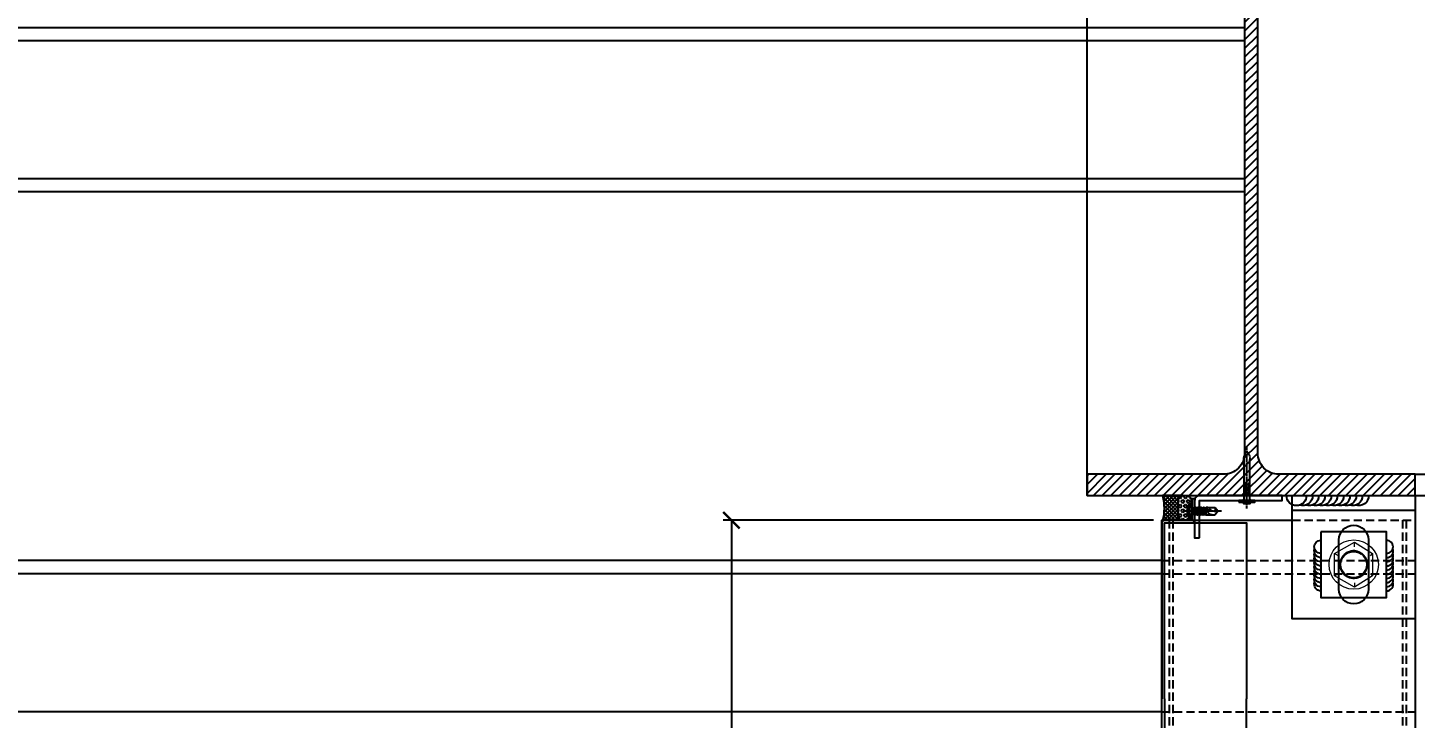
# Model space of a CAD drawing. Extents: x -3378 to 102197, y -3799 to 48702.
# Drawn here: x 85166 to 86012, y 24107 to 24528 of the extents above; entities that cross this region are included whole.
import ezdxf

# ---------------------------------------------------------------- set-up
doc = ezdxf.new("R2010")
doc.units = 0
doc.linetypes.add('CENTER', pattern=[2, 1.25, -0.25, 0.25, -0.25])
doc.linetypes.add('HIDDEN', pattern=[0.375, 0.25, -0.125])
for name, color, linetype in [('24WELD', 55, 'Continuous'), ('ARR', 6, 'Continuous'), ('BCM-BKP', 6, 'Continuous'), ('BCM-draft', 252, 'Continuous'), ('BCM-GAK', 9, 'Continuous'), ('BCM-SIL', 8, 'Continuous'), ('BOLT', 3, 'Continuous'), ('CL', 14, 'CENTER'), ('DIM', 173, 'Continuous'), ('HIDDEN', 9, 'HIDDEN'), ('泡棉', 8, 'Continuous'), ('矽利康', 9, 'Continuous'), ('視覺模型鋁擠型暫替', 4, 'Continuous'), ('金屬面材 METAL PANEL', 2, 'Continuous'), ('鐵件 STEEL', 20, 'Continuous'), ('隱藏線 HIDDEN', 8, 'HIDDEN')]:
    doc.layers.add(name, color=color, linetype=linetype)
doc.styles.add('GM_ANNO_TEXT', font='simplex.shx', dxfattribs={"width": 0.8})
doc.dimstyles.new('GM_DIM', dxfattribs={"dimscale": 0, "dimtxt": 20, "dimasz": 10, "dimexe": 5, "dimexo": 5, "dimgap": 5, "dimtad": 1, "dimdec": 0, "dimdsep": 46, "dimtxsty": 'GM_ANNO_TEXT', "dimblk": 'ARCHTICK', "dimcen": 0, "dimclrd": 4, "dimclre": 4, "dimclrt": 10, "dimadec": 0, "dimazin": 2, "dimtfac": 1, "dimtdec": 0, "dimtix": 1, "dimtofl": 0, "dimtmove": 2, "dimatfit": 3, "dimfxl": 1.5, "dimarcsym": 1})

# ---------------------------------------------------------------- blocks, each defined once
blk = doc.blocks.new('*u166')
at = {"layer": '泡棉'}
h = blk.add_hatch(dxfattribs=at)
h.set_pattern_fill('HEX', color=256, scale=0.3)
h.set_pattern_definition([(0, (-4141.5022, 978.2385), (0, 1.6497784), [0.9525, -1.905]), (120, (-4141.5022, 978.2385), (-1.42875, -0.8248892), [0.9525, -1.905]), (60, (-4140.5497, 978.2385), (-1.42875, 0.8248892), [0.9525, -1.905])])
edge = h.paths.add_edge_path()
edge.add_line((-12, 9.53), (-3, 9.53))
edge.add_arc((-3, 12.53), 3, 270, 360)
edge.add_line((0, 12.53), (0, 14.53))
edge.add_arc((-3, 14.53), 3, 0, 90)
edge.add_line((-3, 17.53), (-12, 17.53))
edge.add_arc((-12, 14.53), 3, 90, 180)
edge.add_line((-15, 14.53), (-15, 12.53))
edge.add_arc((-12, 12.53), 3, 180, 270)
at = {"layer": '矽利康'}
h = blk.add_hatch(dxfattribs=at)
h.set_pattern_fill('ANSI37', color=256, scale=0.5, style=0)
h.set_pattern_definition([(45, (-4141.5022, 978.2385), (-1.122532, 1.122532), []), (135, (-4141.5022, 978.2385), (-1.122532, -1.122532), [])])
edge = h.paths.add_edge_path()
edge.add_arc((-7.73, -32.06), 32.98, 76.43716, 103.56284)
edge.add_arc((-16.6, 1.13), 1.6, 315, 360)
edge.add_line((-15, 1.13), (-15, 12.53))
edge.add_arc((-12, 12.53), 3, 180, 270)
edge.add_line((-12, 9.53), (-3, 9.53))
edge.add_arc((-3, 12.53), 3, 270, 360)
edge.add_line((0, 12.53), (0, 0))
at = {"layer": '泡棉'}
blk.add_lwpolyline([(-12, 9.53), (-3, 9.53, 0.414214), (0, 12.53), (0, 14.53, 0.414214), (-3, 17.53), (-12, 17.53, 0.414214), (-15, 14.53), (-15, 12.53, 0.414214)], format="xyb", close=True, dxfattribs=at)
at = {"layer": '矽利康'}
blk.add_lwpolyline([(0, 0, 0.118914), (-15.47, 0, 0.198912), (-15, 1.13), (-15, 12.53, 0.414214), (-12, 9.53), (-3, 9.53, 0.414214), (0, 12.53)], format="xyb", close=True, dxfattribs=at)
blk = doc.blocks.new('M5x16圓頭自攻')
at = {"layer": 'ARR', "color": 0, "linetype": 'CENTER', "ltscale": 0.87}
blk.add_line((18, 0), (-5.1, 0), dxfattribs=at)
at = {"layer": 'ARR', "color": 0, "linetype": 'ByBlock', "ltscale": 0.3}
for p, q in [((-1.61, -4.5), (-1.61, 4.5)), ((0.5, 2.24), (1.14, 1.9)), ((0.72, 2.13), (1.65, -2.5)), ((1.89, 1.9), (1.14, 1.9)), ((2.24, 2.5), (3.24, -2.5)), ((3.48, 1.9), (2.73, 1.9)), ((3.83, 2.5), (4.83, -2.5)), ((5.07, 1.9), (4.32, 1.9)), ((5.42, 2.5), (6.42, -2.5)), ((6.81, 1.9), (5.91, 1.9)), ((7.16, 2.5), (8.16, -2.5)), ((8.4, 1.9), (7.65, 1.9)), ((8.73, 1.9), (7.98, 1.9)), ((9.08, 2.5), (9.7, -0.6)), ((14.12, 2.1), (9.46, 2.1)), ((15.83, 0.06), (14.12, 2.1)), ((15.83, 0.06), (15.95, 0.06)), ((16, -0.01), (16, 0.01)), ((2.14, -1.9), (2.89, -1.9)), ((3.73, -1.9), (4.48, -1.9)), ((5.32, -1.9), (6.07, -1.9)), ((6.91, -1.9), (7.81, -1.9)), ((8.54, -2.1), (12.91, -2.1)), ((15.83, -0.06), (14.12, -2.1)), ((15.83, -0.06), (15.95, -0.06))]:
    blk.add_line(p, q, dxfattribs=at)
blk.add_lwpolyline([(-2.98, -0.5, 0.134476), (-1.61, -4.5), (-0.58, -4.5, 0.198912), (-0.44, -4.44), (-0.06, -4.06, 0.198912), (0, -3.92), (0, 3.92, 0.198912), (-0.06, 4.06), (-0.44, 4.44, 0.198912), (-0.58, 4.5), (-1.61, 4.5, 0.134562), (-2.98, 0.5), (-2.48, 0.5), (-2.48, -0.5), (-2.98, -0.5)], format="xyb", dxfattribs=at)
blk.add_lwpolyline([(1.14, 1.9), (2.14, -1.9), (1.8, -2.5), (1.65, -2.5), (1.3, -1.9), (0.3, 1.9), (0.5, 2.24)], dxfattribs=at)
for points in [[(3.24, -2.5), (2.89, -1.9), (1.89, 1.9), (2.24, 2.5), (2.39, 2.5), (2.73, 1.9), (3.73, -1.9), (3.39, -2.5)], [(4.83, -2.5), (4.48, -1.9), (3.48, 1.9), (3.83, 2.5), (3.98, 2.5), (4.32, 1.9), (5.32, -1.9), (4.98, -2.5)], [(6.42, -2.5), (6.07, -1.9), (5.07, 1.9), (5.42, 2.5), (5.57, 2.5), (5.91, 1.9), (6.91, -1.9), (6.57, -2.5)], [(8.16, -2.5), (7.81, -1.9), (6.81, 1.9), (7.16, 2.5), (7.31, 2.5), (7.65, 1.9), (8.65, -1.9), (8.31, -2.5)], [(9.08, 2.5), (8.73, 1.9), (9.7, -0.6), (9.46, 2.1), (9.23, 2.5)]]:
    blk.add_lwpolyline(points, close=True, dxfattribs=at)
for centre, radius, start, end in [((0.67, 3.07), 0.874, 220.33884, 257.78016), ((10.86, -0.29), 1.2, 56.15202, 236.15202), ((14.85, 6.88), 7.01, 241.64577, 278.00805), ((15.9, 1.75), 1.82, 168.86169, 267.68654), ((15.95, 0.01), 0.05, 0, 90), ((1.17, -3.34), 1.44, 84.73115, 144.21996), ((13.52, 4.88), 7.01, 241.64577, 274.95411), ((15.95, -0.01), 0.05, 270, 0)]:
    blk.add_arc(centre, radius, start, end, dxfattribs=at)
blk = doc.blocks.new('*U255')
blk.add_blockref('M5x16圓頭自攻', (0, 0))
blk = doc.blocks.new('X-DNI-32')
at = {"layer": 'HIDDEN'}
h = blk.add_hatch(dxfattribs=at)
h.set_pattern_fill('ANSI37', color=256, scale=10, style=0)
h.set_pattern_definition([(45, (-15.8389, -8.5483), (-0.88388, 0.88388), []), (135, (-15.8389, -8.5483), (-0.88388, -0.88388), [])])
h.paths.add_polyline_path([(0, -3), (-1.85, -3), (-1.85, -11), (0, -11)])
h.paths.add_polyline_path([(1.85, -3), (0, -3), (0, -11), (1.85, -11)])
at = {"layer": 'BOLT'}
blk.add_lwpolyline([(-4.85, 1), (4.85, 1), (4.85, 0), (-4.85, 0)], close=True, dxfattribs=at)
blk.add_lwpolyline([(2.65, 1, -0.414214), (1.85, 1.8), (1.85, 2), (-1.85, 2), (-1.85, 1.8, -0.414214), (-2.65, 1)], format="xyb", dxfattribs=at)
at = {"layer": 'CL'}
blk.add_line((0, 4.9), (0, -32.65), dxfattribs=at)
at = {"layer": 'HIDDEN'}
blk.add_lwpolyline([(3.05, 0, 0.414214), (1.85, -1.2), (1.85, -25, -0.183029), (0, -30, -0.183029), (-1.85, -25), (-1.85, -1.2, 0.414214), (-3.05, 0)], format="xyb", dxfattribs=at)
blk = doc.blocks.new('H-400x200x8x13')
at = {"layer": '視覺模型鋁擠型暫替', "linetype": 'Continuous'}
h = blk.add_hatch(dxfattribs=at)
h.set_pattern_fill('ANSI31', color=1, scale=30, angle=180)
h.set_pattern_definition([(225, (85874.229, 995633.081), (2.65165043, -2.65165043), [])])
h.paths.add_polyline_path([(300, -400), (300, -387), (217, -387, -0.414214), (204, -374), (204, -26, -0.414214), (217, -13), (300, -13), (300, 0), (100, 0), (100, -13), (183, -13, -0.414214), (196, -26), (196, -374, -0.414214), (183, -387), (100, -387), (100, -400)])
blk.add_lwpolyline([(100, -13), (183, -13, -0.414214), (196, -26), (196, -374, -0.414214), (183, -387), (100, -387), (100, -400), (300, -400), (300, -387), (217, -387, -0.414214), (204, -374), (204, -26, -0.414214), (217, -13), (300, -13), (300, 0), (100, 0)], format="xyb", close=True, dxfattribs=at)
blk = doc.blocks.new('*U59')
for centre, end in [((-0.29, -9), 16.35291), ((-0.21, -6.5), 16.35291), ((-0.13, -4), 88.14306), ((-0.53, -16.49), 16.35291), ((-0.45, -13.99), 16.35291), ((-0.37, -11.49), 16.35291), ((-0.78, -23.99), 16.35291), ((-0.7, -21.49), 16.35291), ((-0.62, -18.99), 16.35291), ((-0.86, -26.49), 16.35291)]:
    blk.add_arc(centre, 4, 268.14306, end)
blk = doc.blocks.new('*U389')
for centre, end in [((-28.98, 0.94), 286.3529), ((-26.49, 0.86), 286.3529), ((-23.99, 0.78), 286.3529), ((-21.49, 0.7), 286.3529), ((-18.99, 0.62), 286.3529), ((-16.49, 0.53), 286.3529), ((-13.99, 0.45), 286.3529), ((-11.49, 0.37), 286.3529), ((-9, 0.29), 286.3529), ((-6.5, 0.21), 286.3529), ((-4, 0.13), 358.1431)]:
    blk.add_arc(centre, 4, 178.1431, end)
blk = doc.blocks.new('_ArchTick')
at = {"color": 0, "linetype": 'ByBlock', "const_width": 0.15}
blk.add_lwpolyline([(-0.5, -0.5), (0.5, 0.5)], dxfattribs=at)
blk = doc.blocks.new('*D867')
at = {"layer": 'Defpoints', "color": 0, "ltscale": 10, "transparency": 16777216}
for p in [(85857.2, 24228.09, 0), (85594.88, 22648.09), (85857.2, 22648.09, 0)]:
    blk.add_point(p, dxfattribs=at)
at = {"layer": 'DIM', "color": 4, "lineweight": -2, "ltscale": 10, "transparency": 16777216}
for p, q in [((85852.2, 24228.09), (85589.88, 24228.09)), ((85594.88, 24228.09), (85594.88, 22648.09)), ((85852.2, 22648.09), (85589.88, 22648.09))]:
    blk.add_line(p, q, dxfattribs=at)
at = {"layer": 'DIM', "color": 4, "lineweight": -2, "ltscale": 10, "transparency": 16777216, "xscale": 10, "yscale": 10, "zscale": 10}
for p, rotation in [((85594.88, 24228.09), 90), ((85594.88, 22648.09), 270)]:
    blk.add_blockref('_ArchTick', p, dxfattribs=dict(at, rotation=rotation))
at = {"layer": 'DIM', "color": 10, "ltscale": 10, "transparency": 16777216, "insert": (85579.88, 23438.09), "char_height": 20, "attachment_point": 5, "rotation": 90, "style": 'GM_ANNO_TEXT', "bg_fill": 3, "box_fill_scale": 1.1, "bg_fill_color": 256, "bg_fill_true_color": 13158600, "bg_fill_transparency": 0}
blk.add_mtext('1580', dxfattribs=at)

msp = doc.modelspace()

# ---------------------------------------------------------------- linework, layer by layer
at = {"color": 0, "linetype": 'Continuous', "lineweight": 0, "elevation": 0, "flags": 128}
for points in [[(85962.432, 24207.839), (85974.762, 24214.689)], [(85974.762, 24214.689), (85985.722, 24207.839)], [(85974.762, 24211.949), (85974.762, 24214.689)], [(85962.432, 24194.139), (85962.432, 24207.839)], [(85962.432, 24207.839), (85965.172, 24206.469)], [(85984.352, 24206.469), (85985.722, 24207.839)], [(85985.722, 24207.839), (85985.722, 24194.139)], [(85965.172, 24195.509), (85962.432, 24194.139)], [(85974.762, 24187.289), (85962.432, 24194.139)], [(85985.722, 24194.139), (85974.762, 24187.289)], [(85974.762, 24190.029), (85974.762, 24187.289)], [(85984.352, 24195.509), (85985.722, 24194.139)]]:
    msp.add_lwpolyline(points, dxfattribs=at)
at = {"color": 0, "linetype": 'Continuous', "lineweight": 0}
msp.add_circle((85974.201, 24201.085, 0), 15, dxfattribs=at)
msp.add_circle((85974.201, 24201.085, 0), 8)
for start, end in [(86.049438, 273.859333), (273.859333, 86.049438)]:
    msp.add_arc((85974.201, 24201.085, 0), 8.5, start, end, dxfattribs=at)
at = {"layer": 'BCM-BKP', "elevation": 0}
for points in [[(85858.801, 24119.223), (85858.801, 24226.485), (85875.601, 24226.485, 0.4142136), (85877.201, 24228.085), (85877.201, 24241.085), (85875.601, 24241.085), (85875.601, 24228.085), (85858.801, 24228.085, 0.4142136), (85857.201, 24226.485), (85857.201, 24119.223)], [(85858.801, 24119.223), (85858.801, 23634.686), (85875.601, 23634.686, -0.4142136), (85877.201, 23633.086), (85877.201, 23620.086), (85875.601, 23620.086), (85875.601, 23633.086), (85858.801, 23633.086, -0.4142136), (85857.201, 23634.686), (85857.201, 24119.223)]]:
    msp.add_lwpolyline(points, format="xyb", dxfattribs=at)
at = {"layer": 'BCM-GAK', "elevation": 0}
for points in [[(85858.801, 24119.223), (85858.801, 24226.485), (85908.801, 24226.485), (85908.801, 24119.223)], [(85858.801, 24119.223), (85858.801, 23634.686), (85908.801, 23634.686), (85908.801, 24119.223)]]:
    msp.add_lwpolyline(points, dxfattribs=at)
at = {"layer": 'BCM-GAK', "const_width": 0.2, "elevation": 0}
for points in [[(85908.801, 24119.223), (85908.801, 24226.485), (85892.201, 24226.485)], [(85908.801, 24119.223), (85908.801, 23634.686), (85887.701, 23634.686)]]:
    msp.add_lwpolyline(points, dxfattribs=at)
at = {"layer": '視覺模型鋁擠型暫替', "linetype": 'Continuous'}
for p, q in [((85811.701, 24243.085, 0), (85811.701, 24643.085, 0)), ((85907.701, 24528.072), (84104.433, 24528.072, 0)), ((85907.701, 24520.072), (84104.433, 24520.072, 0)), ((85907.701, 24436.072), (84104.433, 24436.072, 0)), ((85907.701, 24428.072), (84104.433, 24428.072, 0)), ((86011.701, 24256.085, 0), (86061.701, 24256.085, 0)), ((86011.701, 24243.085, 0), (86061.701, 24243.085, 0)), ((85857.201, 24203.468, 0), (84039.303, 24203.468, 0)), ((85857.201, 24195.468, 0), (84035.788, 24195.468, 0)), ((85857.201, 24111.468, 0), (84039.303, 24111.468, 0))]:
    msp.add_line(p, q, dxfattribs=at)
at = {"layer": '金屬面材 METAL PANEL', "elevation": 0}
msp.add_lwpolyline([(85880.201, 24217.352), (85880.201, 24240.085), (85930.533, 24240.085), (85930.533, 24243.085), (85880.201, 24243.085, 0.4142136), (85877.201, 24240.085), (85877.201, 24217.352)], format="xyb", close=True, dxfattribs=at)
for points in [[(85857.201, 23618.085), (85857.201, 24228.085), (85936.701, 24228.085)], [(86011.701, 24168.085), (86011.701, 23618.086)]]:
    msp.add_lwpolyline(points, dxfattribs=at)
at = {"layer": '鐵件 STEEL', "linetype": 'Continuous'}
msp.add_line((86011.701, 24234.085), (85936.701, 24234.085, 0), dxfattribs=at)
at = {"layer": '鐵件 STEEL', "linetype": 'Continuous', "elevation": 0}
msp.add_lwpolyline([(86011.701, 24243.085), (86011.701, 24168.085), (85936.701, 24168.085), (85936.701, 24243.085)], close=True, dxfattribs=at)
msp.add_lwpolyline([(85983.201, 24216.085), (85983.201, 24186.085, -1), (85965.201, 24186.085), (85965.201, 24216.085, -1)], format="xyb", close=True, dxfattribs=at)
at = {"layer": '鐵件 STEEL', "elevation": 0}
msp.add_lwpolyline([(85954.201, 24221.085), (85954.201, 24181.085), (85994.201, 24181.085), (85994.201, 24221.085)], close=True, dxfattribs=at)
at = {"layer": '隱藏線 HIDDEN', "linetype": 'HIDDEN', "ltscale": 20}
for p, q in [((85861.701, 24228.081, 0), (85861.701, 22648.085, 0)), ((85864.001, 24228.081, 0), (85864.001, 22648.085, 0)), ((86003.901, 24228.081, 0), (86003.901, 22648.085, 0)), ((86006.201, 24228.081, 0), (86006.201, 22648.085, 0)), ((85857.201, 24203.468, 0), (86011.701, 24203.468, 0)), ((85857.201, 24195.468, 0), (86011.701, 24195.468, 0)), ((85857.201, 24111.468, 0), (86011.701, 24111.468, 0))]:
    msp.add_line(p, q, dxfattribs=at)
msp.add_lwpolyline([(85936.701, 24228.085), (86011.701, 24228.085)], dxfattribs=at)

# ---------------------------------------------------------------- block references
at = {"layer": '24WELD'}
for name, p, xscale, yscale, zscale, rotation in [('*U389', (85933.235, 24243.085, 0), -1.51875, 1.518750000000001, 1.518750000000002, 358.1430628016458), ('*U59', (85954.201, 24215.936, 0), -1.012500000000001, 1.012500000000001, 1.012500000000001, 358.1430628016457), ('*U59', (85994.201, 24215.936, 0), 1.012500000000001, 1.012500000000001, 1.012500000000001, 1.856937198354216)]:
    msp.add_blockref(name, p, dxfattribs=dict(at, xscale=xscale, yscale=yscale, zscale=zscale, rotation=rotation))
at = {"layer": 'BCM-draft', "xscale": -1, "rotation": 180}
msp.add_blockref('X-DNI-32', (85909.083, 24240.085, 0), dxfattribs=at)
at = {"layer": 'BCM-SIL', "extrusion": (0, 0, -1), "zscale": -1, "rotation": 90.00000000000001}
msp.add_blockref('*u166', (-85857.67, 24243.085, 0), dxfattribs=at)
at = {"layer": 'BCM-SIL'}
msp.add_blockref('*U255', (85875.601, 24233.585, 0), dxfattribs=at)
at = {"layer": '視覺模型鋁擠型暫替', "linetype": 'Continuous'}
msp.add_blockref('H-400x200x8x13', (85711.701, 24643.085, 0), dxfattribs=at)

# ---------------------------------------------------------------- next in the draw order: dimensions: what is measured, and where the dimension line sits
at = {"layer": 'DIM', "ltscale": 10}
dim = msp.add_linear_dim(base=(85594.875, 22648.085), p1=(85857.201, 24228.085, 0), p2=(85857.201, 22648.085, 0), angle=90, dimstyle='GM_DIM', override={"dimscale": 1, "dimfxl": 10, "dimtfill": 1, "dimtfillclr": 1}, dxfattribs=at)
dim.commit()
dim.dimension.update_dxf_attribs({"geometry": '*D867', "text_midpoint": (85579.875, 23438.085)})

doc.saveas('drawing.dxf')
